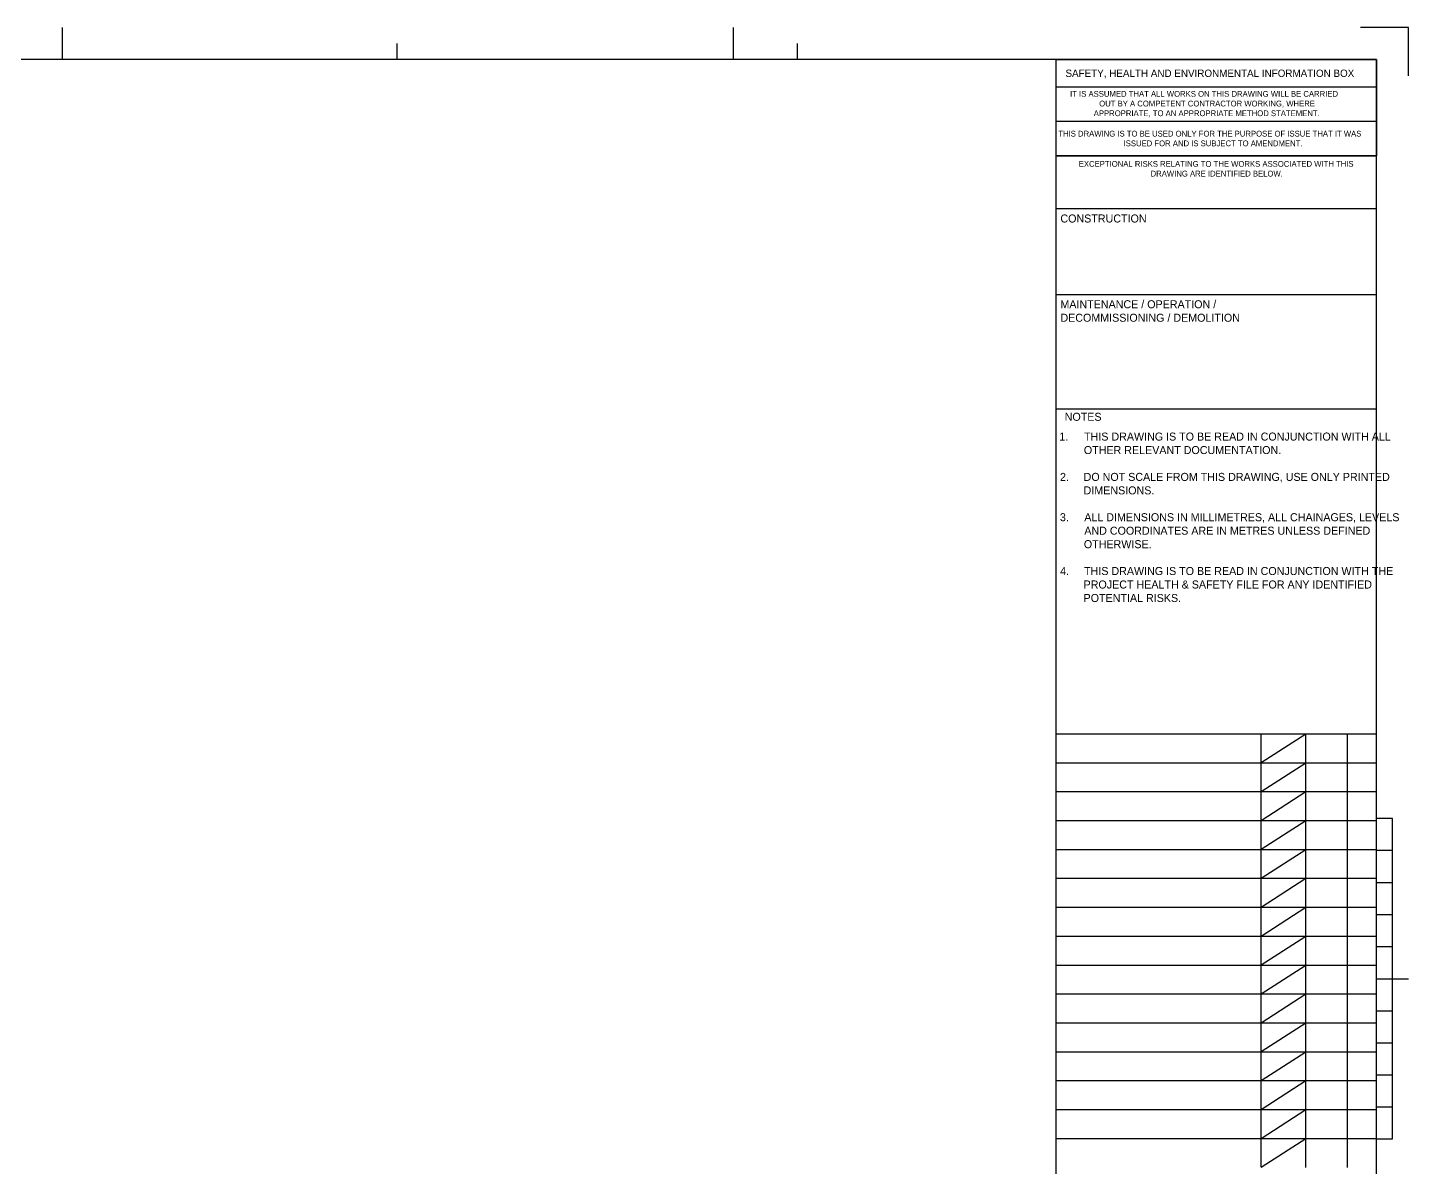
# Model space of a CAD drawing. Extents: x 0 to 841, y 0 to 594.
# Drawn here: x 409.6 to 841, y 238.1 to 594 of the extents above; entities that cross this region are included whole.
import ezdxf

# ---------------------------------------------------------------- set-up
doc = ezdxf.new("R2010")
doc.units = 0
for name, color, linetype in [('Z-Zz_10_20-Z-P_CadFrame', 7, 'Continuous'), ('Z-Zz_10_20-Z-P_SheBox', 7, 'Continuous'), ('Z-Zz_10_70-Z-P__Rev01Frame', 7, 'Continuous'), ('Z-Zz_10_70-Z-P__Rev02Frame', 7, 'Continuous'), ('Z-Zz_10_70-Z-P__Rev03Frame', 7, 'Continuous'), ('Z-Zz_10_70-Z-P__Rev04Frame', 7, 'Continuous'), ('Z-Zz_10_70-Z-P__Rev05Frame', 7, 'Continuous'), ('Z-Zz_10_70-Z-P__Rev06Frame', 7, 'Continuous'), ('Z-Zz_10_70-Z-P__Rev07Frame', 7, 'Continuous'), ('Z-Zz_10_70-Z-P__Rev08Frame', 7, 'Continuous'), ('Z-Zz_10_70-Z-P__Rev09Frame', 7, 'Continuous'), ('Z-Zz_10_70-Z-P__Rev10Frame', 7, 'Continuous'), ('Z-Zz_10_70-Z-P__Rev11Frame', 7, 'Continuous'), ('Z-Zz_10_70-Z-P__Rev12Frame', 7, 'Continuous'), ('Z-Zz_10_70-Z-P__Rev13Frame', 7, 'Continuous'), ('Z-Zz_10_70-Z-P__Rev14Frame', 7, 'Continuous'), ('Z-Zz_10_70-Z-P__Rev15Frame', 7, 'Continuous'), ('Z-Zz_20_10_40-Z-T_KeyNotes', 7, 'Continuous')]:
    doc.layers.add(name, color=color, linetype=linetype)

# ---------------------------------------------------------------- blocks, each defined once
blk = doc.blocks.new('RevFrame')
at = {"layer": 'Z-Zz_10_70-Z-P__RevFrame[Block]'}
for points in [[(0, 9.03), (64, 9.03), (78, 9.03), (100, 9.03)], [(64, 0.03), (64, 9.05)], [(64, 0.03), (78, 9.03)], [(78, 0), (78, 9.03)], [(91, 0), (91, 9.03)]]:
    blk.add_lwpolyline(points, dxfattribs=at)
blk = doc.blocks.new('AECOM_TitleBlock_she')
at = {"layer": 'Z-Zz_10_20-Z-P_SheBox'}
for p, q in [((-100, -8.5), (0, -8.5)), ((-100, -19.25), (0, -19.25))]:
    blk.add_line(p, q, dxfattribs=at)
blk.add_lwpolyline([(-100, 0), (0, 0), (0, -30), (-100, -30)], close=True, dxfattribs=at)
for s, height, p in [('SAFETY, HEALTH AND ENVIRONMENTAL INFORMATION BOX', 2.3, (-97.14, -5.4)), ('IT IS ASSUMED THAT ALL WORKS ON THIS DRAWING WILL BE CARRIED', 1.8, (-95.7, -11.58)), ('OUT BY A COMPETENT CONTRACTOR WORKING, WHERE', 1.8, (-86.6, -14.61)), ('APPROPRIATE, TO AN APPROPRIATE METHOD STATEMENT.', 1.8, (-88.31, -17.64)), ('THIS DRAWING IS TO BE USED ONLY FOR THE PURPOSE OF ISSUE THAT IT WAS ', 1.8, (-99.37, -24.01)), ('ISSUED FOR AND IS SUBJECT TO AMENDMENT.', 1.8, (-78.98, -27.04))]:
    blk.add_text(s, height=height, dxfattribs=at).set_placement(p)
blk = doc.blocks.new('AECOM_TitleBlock_A1v')
at = {"layer": 'Z-Zz_10_20-Z-P_CadFrame'}
for p, q in [((420.5, 584), (420.5, 594)), ((630, 594), (630, 584)), ((841, 594), (826, 594)), ((841, 579), (841, 594)), ((525, 589), (525, 584)), ((650, 589), (650, 584)), ((831, 584), (20, 584)), ((731, 10), (731, 584)), ((831, 10), (831, 584)), ((836, 347), (831, 347)), ((836, 247), (836, 347)), ((836, 337), (831, 337)), ((836, 327), (831, 327)), ((836, 317), (831, 317)), ((836, 307), (831, 307)), ((831, 297), (841, 297)), ((831, 287), (836, 287)), ((831, 277), (836, 277)), ((831, 267), (836, 267)), ((831, 257), (836, 257)), ((831, 247), (836, 247))]:
    blk.add_line(p, q, dxfattribs=at)
at = {"layer": 'Z-Zz_10_20-Z-P_SheBox'}
for p, q in [((731, 554), (831, 554)), ((731, 537.48), (831, 537.48)), ((731, 510.7), (831, 510.7)), ((731, 474.98), (831, 474.98))]:
    blk.add_line(p, q, dxfattribs=at)
blk.add_blockref('AECOM_TitleBlock_she', (831, 584), dxfattribs=at)
at = {"layer": 'Z-Zz_10_70-Z-P__Rev01Frame'}
blk.add_blockref('RevFrame', (731, 238.1), dxfattribs=at)
at = {"layer": 'Z-Zz_10_70-Z-P__Rev02Frame'}
blk.add_blockref('RevFrame', (731, 247.13), dxfattribs=at)
at = {"layer": 'Z-Zz_10_70-Z-P__Rev03Frame'}
blk.add_blockref('RevFrame', (731, 256.15), dxfattribs=at)
at = {"layer": 'Z-Zz_10_70-Z-P__Rev04Frame'}
blk.add_blockref('RevFrame', (731, 265.18), dxfattribs=at)
at = {"layer": 'Z-Zz_10_70-Z-P__Rev05Frame'}
blk.add_blockref('RevFrame', (731, 274.21), dxfattribs=at)
at = {"layer": 'Z-Zz_10_70-Z-P__Rev06Frame'}
blk.add_blockref('RevFrame', (731, 283.23), dxfattribs=at)
at = {"layer": 'Z-Zz_10_70-Z-P__Rev07Frame'}
blk.add_blockref('RevFrame', (731, 292.26), dxfattribs=at)
at = {"layer": 'Z-Zz_10_70-Z-P__Rev08Frame'}
blk.add_blockref('RevFrame', (731, 301.28), dxfattribs=at)
at = {"layer": 'Z-Zz_10_70-Z-P__Rev09Frame'}
blk.add_blockref('RevFrame', (731, 310.31), dxfattribs=at)
at = {"layer": 'Z-Zz_10_70-Z-P__Rev10Frame'}
blk.add_blockref('RevFrame', (731, 319.34), dxfattribs=at)
at = {"layer": 'Z-Zz_10_70-Z-P__Rev11Frame'}
blk.add_blockref('RevFrame', (731, 328.36), dxfattribs=at)
at = {"layer": 'Z-Zz_10_70-Z-P__Rev12Frame'}
blk.add_blockref('RevFrame', (731, 337.39), dxfattribs=at)
at = {"layer": 'Z-Zz_10_70-Z-P__Rev13Frame'}
blk.add_blockref('RevFrame', (731, 346.42), dxfattribs=at)
at = {"layer": 'Z-Zz_10_70-Z-P__Rev14Frame'}
blk.add_blockref('RevFrame', (731, 355.44), dxfattribs=at)
at = {"layer": 'Z-Zz_10_70-Z-P__Rev15Frame'}
blk.add_blockref('RevFrame', (731, 364.47), dxfattribs=at)
at = {"layer": 'Z-Zz_10_20-Z-P_SheBox'}
for s, height, p in [('EXCEPTIONAL RISKS RELATING TO THE WORKS ASSOCIATED WITH THIS ', 1.8, (738.01, 550.55)), ('DRAWING ARE IDENTIFIED BELOW. ', 1.8, (760.46, 547.51)), ('CONSTRUCTION', 2.5, (732.28, 533.15)), ('MAINTENANCE / OPERATION / ', 2.5, (732.28, 506.37)), ('DECOMMISSIONING / DEMOLITION', 2.5, (732.28, 502.16))]:
    blk.add_text(s, height=height, rotation=360, dxfattribs=at).set_placement(p)
blk = doc.blocks.new('AECOM_TitleBlock_notes')
at = {"layer": 'Z-Zz_20_10_40-Z-T_KeyNotes'}
for s, p in [('1.', (0.94, -10.38)), ('THIS DRAWING IS TO BE READ IN CONJUNCTION WITH ALL', (8.67, -10.38)), ('OTHER RELEVANT DOCUMENTATION.', (8.6, -14.59)), ('2.', (1.16, -22.97)), ('DO NOT SCALE FROM THIS DRAWING, USE ONLY PRINTED', (8.53, -22.97)), ('DIMENSIONS.', (8.53, -27.18)), ('3.', (1.13, -35.56)), ('ALL DIMENSIONS IN MILLIMETRES, ALL CHAINAGES, LEVELS', (8.74, -35.56)), ('AND COORDINATES ARE IN METRES UNLESS DEFINED', (8.74, -39.77)), ('OTHERWISE.', (8.6, -43.98)), ('4.', (1.21, -52.36)), ('THIS DRAWING IS TO BE READ IN CONJUNCTION WITH THE', (8.67, -52.36)), ('PROJECT HEALTH & SAFETY FILE FOR ANY IDENTIFIED', (8.52, -56.57)), ('POTENTIAL RISKS.', (8.52, -60.78))]:
    blk.add_text(s, height=2.5, dxfattribs=at).set_placement(p)

msp = doc.modelspace()

# ---------------------------------------------------------------- block references
msp.add_blockref('AECOM_TitleBlock_A1v', (0, 0))
at = {"layer": 'Z-Zz_20_10_40-Z-T_KeyNotes'}
msp.add_blockref('AECOM_TitleBlock_notes', (731, 475.43), dxfattribs=at)

# ---------------------------------------------------------------- texts
msp.add_text('NOTES', height=2.5, dxfattribs=at).set_placement((733.62, 471.23))

doc.saveas('drawing.dxf')
